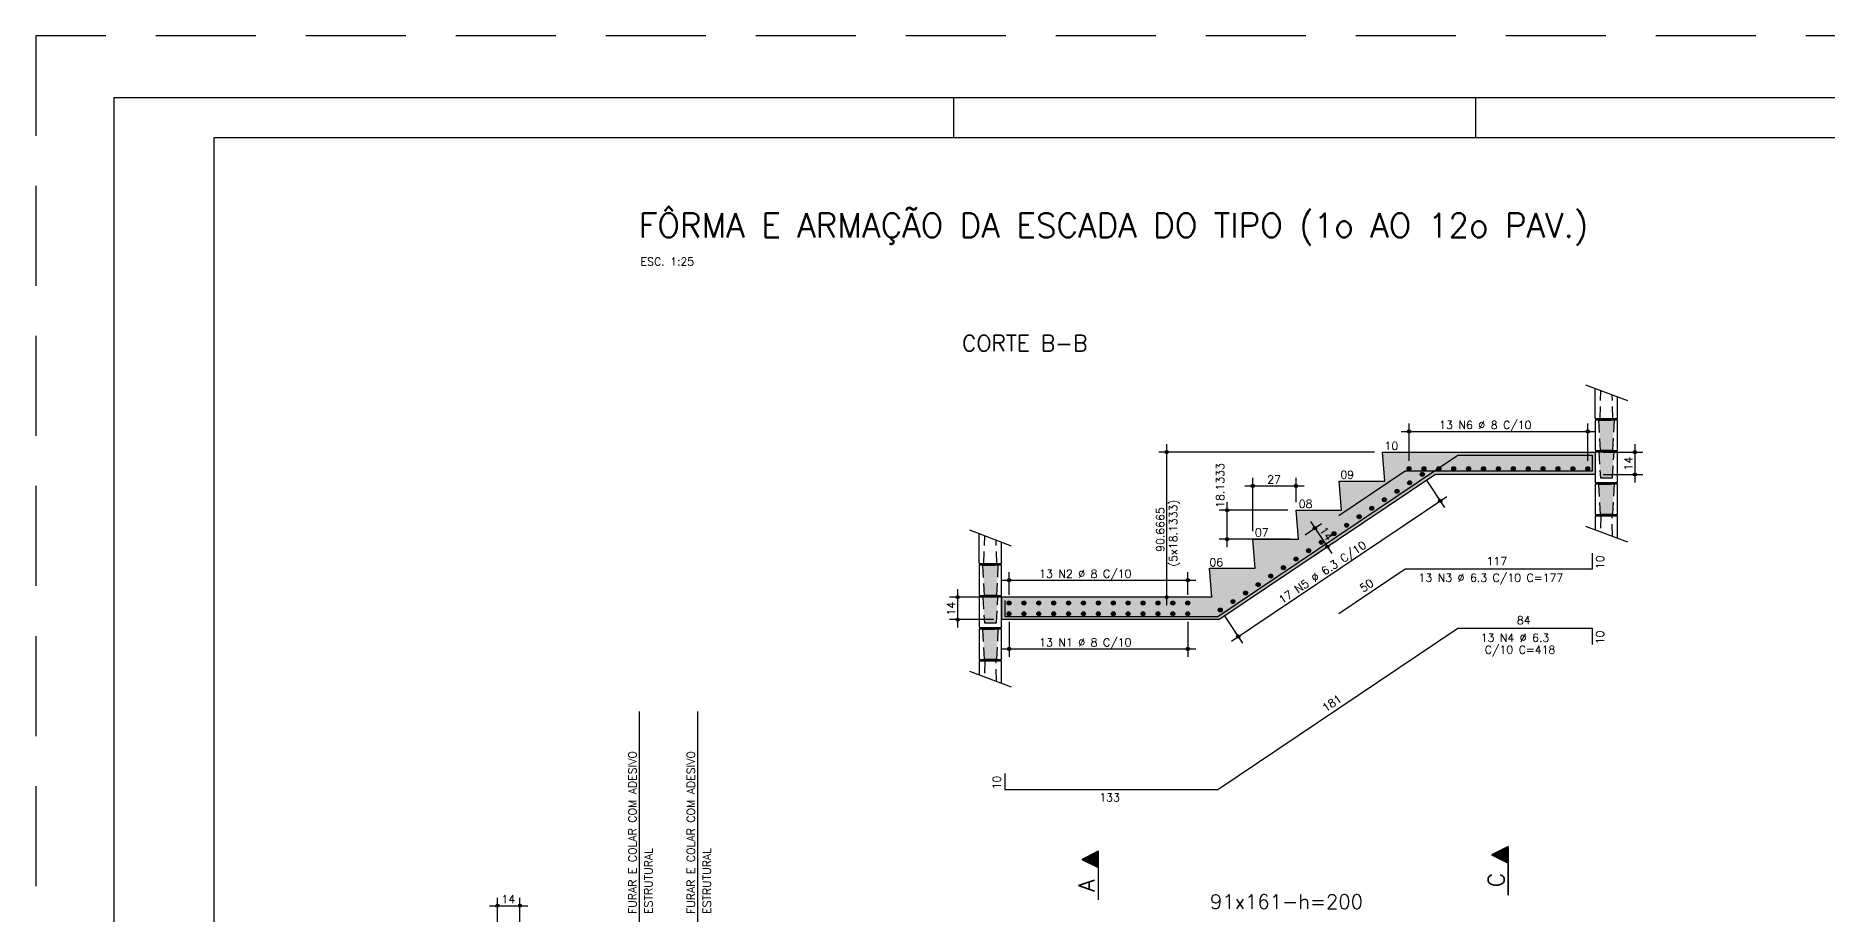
# Model space of a CAD drawing. Extents: x -3.5 to 84.5, y -1.5 to 60.9.
# Drawn here: x -3.55 to 41.23, y 39 to 60.95 of the extents above; entities that cross this region are included whole.
import ezdxf

# ---------------------------------------------------------------- set-up
doc = ezdxf.new("R2010")
doc.units = 0
doc.header["$MEASUREMENT"] = 0
doc.linetypes.add('ESTILO_TQS_0001', pattern=[0.45, 0.3, -0.15])
doc.linetypes.add('HIDDEN', pattern=[0.375, 0.25, -0.125])
doc.layers.get('0').update_dxf_attribs({"linetype": 'CONTINUOUS'})
doc.layers.get('Defpoints').update_dxf_attribs({"linetype": 'CONTINUOUS'})
for name, color, linetype in [('ARQ_FOLHA', 7, 'CONTINUOUS'), ('PENA_01', 1, 'CONTINUOUS'), ('PENA_02', 2, 'CONTINUOUS'), ('PENA_03', 3, 'CONTINUOUS'), ('PENA_04', 4, 'CONTINUOUS'), ('PENA_05', 5, 'CONTINUOUS'), ('PENA_06', 6, 'CONTINUOUS'), ('PENA_10', 253, 'CONTINUOUS'), ('PENA_11', 252, 'CONTINUOUS')]:
    doc.layers.add(name, color=color, linetype=linetype)
doc.styles.get("Standard").update_dxf_attribs({"font": 'ROMANS.SHX'})

# ---------------------------------------------------------------- blocks, each defined once
blk = doc.blocks.new('FOLHA A1 - 841 X 594')
at = {"layer": 'ARQ_FOLHA', "color": 1}
for p, q in [((-631, 584), (-631, 594)), ((-500.5, 584), (-500.5, 594))]:
    blk.add_line(p, q, dxfattribs=at)
for points in [[(-841, 0), (0, 0), (0, 594), (-841, 594)], [(-816, 10), (-10, 10), (-10, 584), (-816, 584)]]:
    blk.add_lwpolyline(points, close=True, dxfattribs=at)
at = {"layer": 'Defpoints', "color": 8, "linetype": 'HIDDEN', "ltscale": 100}
blk.add_lwpolyline([(-860.5, 609.5), (-860.5, -15.5), (19.5, -15.5), (19.5, 609.5)], close=True, dxfattribs=at)
blk = doc.blocks.new('*U24')
blk.add_blockref('FOLHA A1 - 841 X 594', (0, 0))

msp = doc.modelspace()

# ---------------------------------------------------------------- linework, layer by layer
at = {"layer": 'PENA_01', "linetype": 'Continuous'}
for p, q in [((30.582, 51.064), (35.45, 51.064)), ((30.782, 50.332), (30.782, 51.264)), ((35.25, 50.332), (35.25, 51.264)), ((24.723, 46.72), (24.723, 50.747)), ((36.427, 50.747), (36.427, 49.787)), ((29.916, 50.547), (24.523, 50.547)), ((35.636, 50.547), (36.627, 50.547)), ((26.876, 48.571), (26.876, 49.902)), ((27.956, 49.296), (27.956, 49.902)), ((31.224, 49.825), (31.671, 49.159)), ((35.636, 49.987), (36.627, 49.987)), ((26.233, 48.171), (26.233, 49.296)), ((26.345, 45.822), (31.726, 49.436)), ((26.676, 49.702), (28.156, 49.702)), ((27.756, 49.096), (26.033, 49.096)), ((28.316, 48.813), (28.851, 48.016)), ((27.816, 48.371), (26.033, 48.371)), ((28.182, 48.482), (28.593, 48.759)), ((28.417, 47.966), (28.905, 48.294)), ((20.782, 46.975), (20.782, 47.545)), ((25.25, 46.975), (25.25, 47.545)), ((19.498, 47.12), (19.498, 46.16)), ((20.582, 47.345), (25.45, 47.345)), ((20.396, 46.92), (19.298, 46.92)), ((25.656, 46.92), (24.523, 46.92)), ((20.396, 46.36), (19.298, 46.36)), ((20.782, 46.305), (20.782, 45.429)), ((25.25, 46.305), (25.25, 45.429)), ((26.175, 46.434), (26.622, 45.768)), ((20.582, 45.629), (25.45, 45.629)), ((7.996, 37.029), (7.996, 39.409)), ((8.556, 36.982), (8.556, 39.409)), ((7.796, 39.209), (8.756, 39.209))]:
    msp.add_line(p, q, dxfattribs=at)
for points in [[(35.436, 51.387), (35.436, 52.136)], [(35.436, 51.387), (35.996, 51.387), (35.996, 51.925)], [(35.996, 51.347), (35.436, 51.347), (35.436, 50.587), (35.996, 50.587), (35.996, 51.347)], [(35.996, 50.547), (35.436, 50.547), (35.436, 49.787), (35.996, 49.787), (35.996, 50.547)], [(35.996, 49.747), (35.436, 49.747), (35.436, 48.987), (35.996, 48.987), (35.996, 49.747)], [(35.996, 48.397), (35.996, 48.947), (35.436, 48.947), (35.436, 48.608)], [(20.036, 47.76), (20.036, 48.509)], [(20.036, 47.76), (20.596, 47.76), (20.596, 48.299)], [(20.596, 47.72), (20.036, 47.72), (20.036, 46.96), (20.596, 46.96), (20.596, 47.72)], [(20.596, 46.92), (20.036, 46.92), (20.036, 46.16), (20.596, 46.16), (20.596, 46.92)], [(20.596, 46.12), (20.036, 46.12), (20.036, 45.36), (20.596, 45.36), (20.596, 46.12)], [(20.596, 44.77), (20.596, 45.32), (20.036, 45.32), (20.036, 44.981)]]:
    msp.add_lwpolyline(points, dxfattribs=at)
at = {"layer": 'PENA_02', "linetype": 'Continuous'}
for p, q in [((35.193, 52.228), (36.239, 51.834)), ((19.793, 48.601), (20.839, 48.207)), ((35.193, 48.699), (36.239, 48.306)), ((19.793, 45.073), (20.839, 44.679))]:
    msp.add_line(p, q, dxfattribs=at)
at = {"layer": 'PENA_02', "linetype": 'ESTILO_TQS_0001'}
for points in [[(35.556, 51.387), (35.574, 52.084)], [(35.556, 51.387), (35.876, 51.387), (35.86, 51.976)], [(35.866, 50.587), (35.566, 50.587), (35.526, 51.347), (35.906, 51.347), (35.866, 50.587)], [(35.566, 49.907), (35.866, 49.907), (35.906, 50.547), (35.526, 50.547), (35.566, 49.907)], [(35.866, 48.987), (35.566, 48.987), (35.526, 49.747), (35.906, 49.747), (35.866, 48.987)], [(35.869, 48.445), (35.856, 48.947), (35.576, 48.947), (35.566, 48.559)], [(20.156, 47.76), (20.174, 48.457)], [(20.156, 47.76), (20.476, 47.76), (20.46, 48.35)], [(20.466, 46.96), (20.166, 46.96), (20.126, 47.72), (20.506, 47.72), (20.466, 46.96)], [(20.166, 46.28), (20.466, 46.28), (20.506, 46.92), (20.126, 46.92), (20.166, 46.28)], [(20.466, 45.36), (20.166, 45.36), (20.126, 46.12), (20.506, 46.12), (20.466, 45.36)], [(20.469, 44.818), (20.456, 45.32), (20.176, 45.32), (20.166, 44.932)]]:
    msp.add_lwpolyline(points, dxfattribs=at)
at = {"layer": 'PENA_02', "linetype": 'Continuous'}
for centre, radius in [((30.782, 51.064), 0.0416), ((30.782, 51.064), 0.0208), ((35.25, 51.064), 0.0416), ((35.25, 51.064), 0.0208), ((24.723, 50.547), 0.04), ((24.723, 50.547), 0.02), ((36.427, 50.547), 0.04), ((36.427, 50.547), 0.02), ((26.876, 49.702), 0.04), ((26.876, 49.702), 0.02), ((27.956, 49.702), 0.04), ((27.956, 49.702), 0.02), ((36.427, 49.987), 0.04), ((36.427, 49.987), 0.02), ((31.56, 49.325), 0.0416), ((31.56, 49.325), 0.0208), ((26.233, 49.096), 0.04), ((26.233, 49.096), 0.02), ((26.233, 48.371), 0.04), ((26.233, 48.371), 0.02), ((28.427, 48.647), 0.04), ((28.427, 48.647), 0.02), ((28.739, 48.182), 0.04), ((28.739, 48.182), 0.02), ((20.782, 47.345), 0.0416), ((20.782, 47.345), 0.0208), ((25.25, 47.345), 0.0416), ((25.25, 47.345), 0.0208), ((19.498, 46.92), 0.04), ((19.498, 46.92), 0.02), ((24.723, 46.92), 0.04), ((24.723, 46.92), 0.02), ((19.498, 46.36), 0.04), ((19.498, 46.36), 0.02), ((26.511, 45.934), 0.0416), ((26.511, 45.934), 0.0208), ((20.782, 45.629), 0.0416), ((20.782, 45.629), 0.0208), ((25.25, 45.629), 0.0416), ((25.25, 45.629), 0.0208), ((7.996, 39.209), 0.04), ((7.996, 39.209), 0.02), ((8.556, 39.209), 0.04), ((8.556, 39.209), 0.02)]:
    msp.add_circle(centre, radius, dxfattribs=at)
at = {"layer": 'PENA_03', "linetype": 'Continuous'}
for p, q in [((30.176, 49.821), (30.116, 50.547)), ((30.176, 49.821), (30.116, 50.547)), ((30.116, 50.547), (35.436, 50.547)), ((30.116, 50.547), (30.116, 50.547)), ((35.436, 50.547), (35.436, 49.987)), ((35.436, 50.547), (35.436, 50.547)), ((26.026, 46.36), (31.426, 49.987)), ((29.096, 49.096), (29.036, 49.821)), ((29.036, 49.821), (30.176, 49.821)), ((30.782, 50.132), (30.782, 50.132)), ((31.112, 49.991), (31.112, 49.991)), ((35.436, 49.987), (31.426, 49.987)), ((35.25, 50.132), (35.25, 50.132)), ((35.436, 49.987), (35.436, 49.987)), ((28.016, 48.371), (27.956, 49.096)), ((27.956, 49.096), (29.096, 49.096)), ((27.956, 49.096), (27.956, 49.096)), ((27.956, 49.096), (27.956, 49.096)), ((26.936, 47.645), (26.876, 48.371)), ((26.876, 48.371), (28.016, 48.371)), ((26.876, 48.371), (26.876, 48.371)), ((28.016, 48.371), (28.016, 48.371)), ((28.016, 48.371), (28.016, 48.371)), ((25.856, 46.92), (25.796, 47.645)), ((25.796, 47.645), (26.936, 47.645)), ((28.251, 47.854), (28.251, 47.854)), ((25.856, 46.92), (20.596, 46.92)), ((20.596, 46.432), (20.596, 46.92)), ((20.596, 46.92), (20.596, 46.36)), ((20.596, 46.92), (20.596, 46.92)), ((20.782, 46.775), (20.782, 46.775)), ((25.25, 46.775), (25.25, 46.775)), ((25.856, 46.92), (25.856, 46.92)), ((26.064, 46.6), (26.064, 46.6)), ((26.026, 46.36), (20.596, 46.36)), ((20.596, 46.36), (20.596, 46.36)), ((20.782, 46.505), (20.782, 46.505)), ((25.25, 46.505), (25.25, 46.505))]:
    msp.add_line(p, q, dxfattribs=at)
for points in [[(11.535, 44.061), (11.535, 38.735), (10.983, 38.154), (11.13, 38.357), (10.983, 38.154), (11.177, 38.312)], [(12.996, 44.061), (12.996, 38.735), (12.444, 38.154), (12.591, 38.357), (12.444, 38.154), (12.638, 38.312)], [(23.014, 40.572), (22.605, 40.367), (23.014, 40.163), (23.014, 40.572)], [(33.257, 40.685), (32.848, 40.48), (33.257, 40.276), (33.257, 40.685)]]:
    msp.add_lwpolyline(points, dxfattribs=at)
for centre in [(30.782, 50.132), (31.154, 50.132), (31.527, 50.132), (31.899, 50.132), (32.271, 50.132), (32.643, 50.132), (33.016, 50.132), (33.388, 50.132), (33.76, 50.132), (34.133, 50.132), (34.505, 50.132), (34.877, 50.132), (35.25, 50.132), (30.797, 49.779), (31.112, 49.991), (30.166, 49.355), (30.481, 49.567), (29.535, 48.931), (29.85, 49.143), (28.904, 48.507), (29.219, 48.719), (27.957, 47.872), (28.272, 48.083), (28.588, 48.295), (27.326, 47.448), (27.641, 47.66), (26.695, 47.024), (27.01, 47.236), (20.782, 46.775), (21.154, 46.775), (21.527, 46.775), (21.899, 46.775), (22.271, 46.775), (22.643, 46.775), (23.016, 46.775), (23.388, 46.775), (23.76, 46.775), (24.133, 46.775), (24.505, 46.775), (24.877, 46.775), (25.25, 46.775), (26.064, 46.6), (26.379, 46.812), (20.782, 46.505), (21.154, 46.505), (21.527, 46.505), (21.899, 46.505), (22.271, 46.505), (22.643, 46.505), (23.016, 46.505), (23.388, 46.505), (23.76, 46.505), (24.133, 46.505), (24.505, 46.505), (24.877, 46.505), (25.25, 46.505)]:
    msp.add_circle(centre, 0.05, dxfattribs=at)
for points in [[(30.832, 50.132), (30.757, 50.175), (30.735, 50.149)], [(30.832, 50.132), (30.791, 50.181), (30.757, 50.175)], [(30.832, 50.132), (30.82, 50.164), (30.791, 50.181)], [(31.204, 50.132), (31.129, 50.175), (31.107, 50.149)], [(31.204, 50.132), (31.163, 50.181), (31.129, 50.175)], [(31.204, 50.132), (31.193, 50.164), (31.163, 50.181)], [(31.577, 50.132), (31.502, 50.175), (31.48, 50.149)], [(31.577, 50.132), (31.535, 50.181), (31.502, 50.175)], [(31.577, 50.132), (31.565, 50.164), (31.535, 50.181)], [(31.949, 50.132), (31.874, 50.175), (31.852, 50.149)], [(31.949, 50.132), (31.908, 50.181), (31.874, 50.175)], [(31.949, 50.132), (31.937, 50.164), (31.908, 50.181)], [(32.321, 50.132), (32.246, 50.175), (32.224, 50.149)], [(32.321, 50.132), (32.28, 50.181), (32.246, 50.175)], [(32.321, 50.132), (32.309, 50.164), (32.28, 50.181)], [(32.693, 50.132), (32.618, 50.175), (32.596, 50.149)], [(32.693, 50.132), (32.652, 50.181), (32.618, 50.175)], [(32.693, 50.132), (32.682, 50.164), (32.652, 50.181)], [(33.066, 50.132), (32.991, 50.175), (32.969, 50.149)], [(33.066, 50.132), (33.024, 50.181), (32.991, 50.175)], [(33.066, 50.132), (33.054, 50.164), (33.024, 50.181)], [(33.438, 50.132), (33.363, 50.175), (33.341, 50.149)], [(33.438, 50.132), (33.397, 50.181), (33.363, 50.175)], [(33.438, 50.132), (33.426, 50.164), (33.397, 50.181)], [(33.81, 50.132), (33.735, 50.175), (33.713, 50.149)], [(33.81, 50.132), (33.769, 50.181), (33.735, 50.175)], [(33.81, 50.132), (33.799, 50.164), (33.769, 50.181)], [(34.183, 50.132), (34.108, 50.175), (34.086, 50.149)], [(34.183, 50.132), (34.141, 50.181), (34.108, 50.175)], [(34.183, 50.132), (34.171, 50.164), (34.141, 50.181)], [(34.555, 50.132), (34.48, 50.175), (34.458, 50.149)], [(34.555, 50.132), (34.514, 50.181), (34.48, 50.175)], [(34.555, 50.132), (34.543, 50.164), (34.514, 50.181)], [(34.927, 50.132), (34.852, 50.175), (34.83, 50.149)], [(34.927, 50.132), (34.886, 50.181), (34.852, 50.175)], [(34.927, 50.132), (34.916, 50.164), (34.886, 50.181)], [(35.3, 50.132), (35.225, 50.175), (35.203, 50.149)], [(35.3, 50.132), (35.258, 50.181), (35.225, 50.175)], [(35.3, 50.132), (35.288, 50.164), (35.258, 50.181)], [(30.832, 50.132), (30.735, 50.149), (30.735, 50.115)], [(30.832, 50.132), (30.735, 50.115), (30.757, 50.088)], [(30.847, 49.779), (30.772, 49.822), (30.75, 49.796)], [(30.847, 49.779), (30.75, 49.796), (30.75, 49.762)], [(30.847, 49.779), (30.75, 49.762), (30.772, 49.736)], [(30.832, 50.132), (30.757, 50.088), (30.791, 50.082)], [(30.847, 49.779), (30.806, 49.828), (30.772, 49.822)], [(30.847, 49.779), (30.772, 49.736), (30.806, 49.73)], [(30.832, 50.132), (30.791, 50.082), (30.82, 50.1)], [(30.847, 49.779), (30.835, 49.811), (30.806, 49.828)], [(30.847, 49.779), (30.806, 49.73), (30.835, 49.747)], [(30.832, 50.132), (30.82, 50.1), (30.832, 50.132)], [(30.847, 49.779), (30.835, 49.747), (30.847, 49.779)], [(31.162, 49.991), (31.087, 50.034), (31.065, 50.008)], [(31.162, 49.991), (31.065, 50.008), (31.065, 49.974)], [(31.162, 49.991), (31.065, 49.974), (31.087, 49.948)], [(31.162, 49.991), (31.121, 50.04), (31.087, 50.034)], [(31.162, 49.991), (31.087, 49.948), (31.121, 49.942)], [(31.204, 50.132), (31.107, 50.149), (31.107, 50.115)], [(31.204, 50.132), (31.107, 50.115), (31.129, 50.088)], [(31.162, 49.991), (31.151, 50.023), (31.121, 50.04)], [(31.162, 49.991), (31.121, 49.942), (31.151, 49.959)], [(31.204, 50.132), (31.129, 50.088), (31.163, 50.082)], [(31.162, 49.991), (31.151, 49.959), (31.162, 49.991)], [(31.204, 50.132), (31.163, 50.082), (31.193, 50.1)], [(31.204, 50.132), (31.193, 50.1), (31.204, 50.132)], [(31.577, 50.132), (31.48, 50.149), (31.48, 50.115)], [(31.577, 50.132), (31.48, 50.115), (31.502, 50.088)], [(31.577, 50.132), (31.502, 50.088), (31.535, 50.082)], [(31.577, 50.132), (31.535, 50.082), (31.565, 50.1)], [(31.577, 50.132), (31.565, 50.1), (31.577, 50.132)], [(31.949, 50.132), (31.852, 50.149), (31.852, 50.115)], [(31.949, 50.132), (31.852, 50.115), (31.874, 50.088)], [(31.949, 50.132), (31.874, 50.088), (31.908, 50.082)], [(31.949, 50.132), (31.908, 50.082), (31.937, 50.1)], [(31.949, 50.132), (31.937, 50.1), (31.949, 50.132)], [(32.321, 50.132), (32.224, 50.149), (32.224, 50.115)], [(32.321, 50.132), (32.224, 50.115), (32.246, 50.088)], [(32.321, 50.132), (32.246, 50.088), (32.28, 50.082)], [(32.321, 50.132), (32.28, 50.082), (32.309, 50.1)], [(32.321, 50.132), (32.309, 50.1), (32.321, 50.132)], [(32.693, 50.132), (32.596, 50.149), (32.596, 50.115)], [(32.693, 50.132), (32.596, 50.115), (32.618, 50.088)], [(32.693, 50.132), (32.618, 50.088), (32.652, 50.082)], [(32.693, 50.132), (32.652, 50.082), (32.682, 50.1)], [(32.693, 50.132), (32.682, 50.1), (32.693, 50.132)], [(33.066, 50.132), (32.969, 50.149), (32.969, 50.115)], [(33.066, 50.132), (32.969, 50.115), (32.991, 50.088)], [(33.066, 50.132), (32.991, 50.088), (33.024, 50.082)], [(33.066, 50.132), (33.024, 50.082), (33.054, 50.1)], [(33.066, 50.132), (33.054, 50.1), (33.066, 50.132)], [(33.438, 50.132), (33.341, 50.149), (33.341, 50.115)], [(33.438, 50.132), (33.341, 50.115), (33.363, 50.088)], [(33.438, 50.132), (33.363, 50.088), (33.397, 50.082)], [(33.438, 50.132), (33.397, 50.082), (33.426, 50.1)], [(33.438, 50.132), (33.426, 50.1), (33.438, 50.132)], [(33.81, 50.132), (33.713, 50.149), (33.713, 50.115)], [(33.81, 50.132), (33.713, 50.115), (33.735, 50.088)], [(33.81, 50.132), (33.735, 50.088), (33.769, 50.082)], [(33.81, 50.132), (33.769, 50.082), (33.799, 50.1)], [(33.81, 50.132), (33.799, 50.1), (33.81, 50.132)], [(34.183, 50.132), (34.086, 50.149), (34.086, 50.115)], [(34.183, 50.132), (34.086, 50.115), (34.108, 50.088)], [(34.183, 50.132), (34.108, 50.088), (34.141, 50.082)], [(34.183, 50.132), (34.141, 50.082), (34.171, 50.1)], [(34.183, 50.132), (34.171, 50.1), (34.183, 50.132)], [(34.555, 50.132), (34.458, 50.149), (34.458, 50.115)], [(34.555, 50.132), (34.458, 50.115), (34.48, 50.088)], [(34.555, 50.132), (34.48, 50.088), (34.514, 50.082)], [(34.555, 50.132), (34.514, 50.082), (34.543, 50.1)], [(34.555, 50.132), (34.543, 50.1), (34.555, 50.132)], [(34.927, 50.132), (34.83, 50.149), (34.83, 50.115)], [(34.927, 50.132), (34.83, 50.115), (34.852, 50.088)], [(34.927, 50.132), (34.852, 50.088), (34.886, 50.082)], [(34.927, 50.132), (34.886, 50.082), (34.916, 50.1)], [(34.927, 50.132), (34.916, 50.1), (34.927, 50.132)], [(35.3, 50.132), (35.203, 50.149), (35.203, 50.115)], [(35.3, 50.132), (35.203, 50.115), (35.225, 50.088)], [(35.3, 50.132), (35.225, 50.088), (35.258, 50.082)], [(35.3, 50.132), (35.258, 50.082), (35.288, 50.1)], [(35.3, 50.132), (35.288, 50.1), (35.3, 50.132)], [(30.216, 49.355), (30.141, 49.398), (30.119, 49.372)], [(30.216, 49.355), (30.119, 49.372), (30.119, 49.338)], [(30.216, 49.355), (30.119, 49.338), (30.141, 49.312)], [(30.216, 49.355), (30.174, 49.404), (30.141, 49.398)], [(30.216, 49.355), (30.141, 49.312), (30.174, 49.306)], [(30.216, 49.355), (30.204, 49.387), (30.174, 49.404)], [(30.216, 49.355), (30.174, 49.306), (30.204, 49.323)], [(30.216, 49.355), (30.204, 49.323), (30.216, 49.355)], [(30.531, 49.567), (30.456, 49.61), (30.434, 49.584)], [(30.531, 49.567), (30.434, 49.584), (30.434, 49.55)], [(30.531, 49.567), (30.434, 49.55), (30.456, 49.524)], [(30.531, 49.567), (30.49, 49.616), (30.456, 49.61)], [(30.531, 49.567), (30.456, 49.524), (30.49, 49.518)], [(30.531, 49.567), (30.52, 49.599), (30.49, 49.616)], [(30.531, 49.567), (30.49, 49.518), (30.52, 49.535)], [(30.531, 49.567), (30.52, 49.535), (30.531, 49.567)], [(29.585, 48.931), (29.51, 48.975), (29.488, 48.948)], [(29.585, 48.931), (29.488, 48.948), (29.488, 48.914)], [(29.585, 48.931), (29.488, 48.914), (29.51, 48.888)], [(29.585, 48.931), (29.543, 48.98), (29.51, 48.975)], [(29.585, 48.931), (29.51, 48.888), (29.543, 48.882)], [(29.585, 48.931), (29.573, 48.963), (29.543, 48.98)], [(29.585, 48.931), (29.543, 48.882), (29.573, 48.899)], [(29.585, 48.931), (29.573, 48.899), (29.585, 48.931)], [(29.9, 49.143), (29.825, 49.186), (29.803, 49.16)], [(29.9, 49.143), (29.803, 49.16), (29.803, 49.126)], [(29.9, 49.143), (29.803, 49.126), (29.825, 49.1)], [(29.9, 49.143), (29.859, 49.192), (29.825, 49.186)], [(29.9, 49.143), (29.825, 49.1), (29.859, 49.094)], [(29.9, 49.143), (29.888, 49.175), (29.859, 49.192)], [(29.9, 49.143), (29.859, 49.094), (29.888, 49.111)], [(29.9, 49.143), (29.888, 49.111), (29.9, 49.143)], [(28.954, 48.507), (28.879, 48.551), (28.857, 48.524)], [(28.954, 48.507), (28.857, 48.524), (28.857, 48.49)], [(28.954, 48.507), (28.857, 48.49), (28.879, 48.464)], [(28.954, 48.507), (28.912, 48.557), (28.879, 48.551)], [(28.954, 48.507), (28.879, 48.464), (28.912, 48.458)], [(28.954, 48.507), (28.942, 48.539), (28.912, 48.557)], [(28.954, 48.507), (28.912, 48.458), (28.942, 48.475)], [(28.954, 48.507), (28.942, 48.475), (28.954, 48.507)], [(29.269, 48.719), (29.194, 48.763), (29.172, 48.736)], [(29.269, 48.719), (29.172, 48.736), (29.172, 48.702)], [(29.269, 48.719), (29.172, 48.702), (29.194, 48.676)], [(29.269, 48.719), (29.228, 48.769), (29.194, 48.763)], [(29.269, 48.719), (29.194, 48.676), (29.228, 48.67)], [(29.269, 48.719), (29.257, 48.751), (29.228, 48.769)], [(29.269, 48.719), (29.228, 48.67), (29.257, 48.687)], [(29.269, 48.719), (29.257, 48.687), (29.269, 48.719)], [(28.007, 47.872), (27.932, 47.915), (27.91, 47.889)], [(28.007, 47.872), (27.966, 47.921), (27.932, 47.915)], [(28.007, 47.872), (27.995, 47.904), (27.966, 47.921)], [(28.322, 48.083), (28.247, 48.127), (28.225, 48.101)], [(28.322, 48.083), (28.225, 48.101), (28.225, 48.066)], [(28.322, 48.083), (28.225, 48.066), (28.247, 48.04)], [(28.322, 48.083), (28.281, 48.133), (28.247, 48.127)], [(28.322, 48.083), (28.247, 48.04), (28.281, 48.034)], [(28.322, 48.083), (28.311, 48.116), (28.281, 48.133)], [(28.322, 48.083), (28.281, 48.034), (28.311, 48.051)], [(28.322, 48.083), (28.311, 48.051), (28.322, 48.083)], [(28.638, 48.295), (28.563, 48.339), (28.541, 48.313)], [(28.638, 48.295), (28.541, 48.313), (28.541, 48.278)], [(28.638, 48.295), (28.541, 48.278), (28.563, 48.252)], [(28.638, 48.295), (28.597, 48.345), (28.563, 48.339)], [(28.638, 48.295), (28.563, 48.252), (28.597, 48.246)], [(28.638, 48.295), (28.626, 48.328), (28.597, 48.345)], [(28.638, 48.295), (28.597, 48.246), (28.626, 48.263)], [(28.638, 48.295), (28.626, 48.263), (28.638, 48.295)], [(27.376, 47.448), (27.301, 47.491), (27.279, 47.465)], [(27.376, 47.448), (27.334, 47.497), (27.301, 47.491)], [(27.376, 47.448), (27.364, 47.48), (27.334, 47.497)], [(27.691, 47.66), (27.616, 47.703), (27.594, 47.677)], [(27.691, 47.66), (27.594, 47.677), (27.594, 47.643)], [(27.691, 47.66), (27.594, 47.643), (27.616, 47.616)], [(27.691, 47.66), (27.65, 47.709), (27.616, 47.703)], [(27.691, 47.66), (27.616, 47.616), (27.65, 47.61)], [(27.691, 47.66), (27.68, 47.692), (27.65, 47.709)], [(27.691, 47.66), (27.65, 47.61), (27.68, 47.627)], [(27.691, 47.66), (27.68, 47.627), (27.691, 47.66)], [(28.007, 47.872), (27.91, 47.889), (27.91, 47.854)], [(28.007, 47.872), (27.91, 47.854), (27.932, 47.828)], [(28.007, 47.872), (27.932, 47.828), (27.966, 47.822)], [(28.007, 47.872), (27.966, 47.822), (27.995, 47.839)], [(28.007, 47.872), (27.995, 47.839), (28.007, 47.872)], [(26.745, 47.024), (26.67, 47.067), (26.648, 47.041)], [(26.745, 47.024), (26.648, 47.041), (26.648, 47.007)], [(26.745, 47.024), (26.648, 47.007), (26.67, 46.981)], [(26.745, 47.024), (26.703, 47.073), (26.67, 47.067)], [(26.745, 47.024), (26.67, 46.981), (26.703, 46.975)], [(26.745, 47.024), (26.733, 47.056), (26.703, 47.073)], [(26.745, 47.024), (26.703, 46.975), (26.733, 46.992)], [(26.745, 47.024), (26.733, 46.992), (26.745, 47.024)], [(27.06, 47.236), (26.985, 47.279), (26.963, 47.253)], [(27.06, 47.236), (26.963, 47.253), (26.963, 47.219)], [(27.06, 47.236), (26.963, 47.219), (26.985, 47.192)], [(27.06, 47.236), (27.019, 47.285), (26.985, 47.279)], [(27.06, 47.236), (26.985, 47.192), (27.019, 47.187)], [(27.06, 47.236), (27.048, 47.268), (27.019, 47.285)], [(27.06, 47.236), (27.019, 47.187), (27.048, 47.204)], [(27.06, 47.236), (27.048, 47.204), (27.06, 47.236)], [(27.376, 47.448), (27.279, 47.465), (27.279, 47.431)], [(27.376, 47.448), (27.279, 47.431), (27.301, 47.404)], [(27.376, 47.448), (27.301, 47.404), (27.334, 47.398)], [(27.376, 47.448), (27.334, 47.398), (27.364, 47.416)], [(27.376, 47.448), (27.364, 47.416), (27.376, 47.448)], [(20.832, 46.775), (20.757, 46.818), (20.735, 46.792)], [(20.832, 46.775), (20.735, 46.792), (20.735, 46.758)], [(20.832, 46.775), (20.735, 46.758), (20.757, 46.732)], [(20.832, 46.775), (20.791, 46.824), (20.757, 46.818)], [(20.832, 46.775), (20.757, 46.732), (20.791, 46.726)], [(20.832, 46.775), (20.82, 46.807), (20.791, 46.824)], [(20.832, 46.775), (20.791, 46.726), (20.82, 46.743)], [(20.832, 46.775), (20.82, 46.743), (20.832, 46.775)], [(21.204, 46.775), (21.129, 46.818), (21.107, 46.792)], [(21.204, 46.775), (21.107, 46.792), (21.107, 46.758)], [(21.204, 46.775), (21.107, 46.758), (21.129, 46.732)], [(21.204, 46.775), (21.163, 46.824), (21.129, 46.818)], [(21.204, 46.775), (21.129, 46.732), (21.163, 46.726)], [(21.204, 46.775), (21.193, 46.807), (21.163, 46.824)], [(21.204, 46.775), (21.163, 46.726), (21.193, 46.743)], [(21.204, 46.775), (21.193, 46.743), (21.204, 46.775)], [(21.577, 46.775), (21.502, 46.818), (21.48, 46.792)], [(21.577, 46.775), (21.48, 46.792), (21.48, 46.758)], [(21.577, 46.775), (21.48, 46.758), (21.502, 46.732)], [(21.577, 46.775), (21.535, 46.824), (21.502, 46.818)], [(21.577, 46.775), (21.502, 46.732), (21.535, 46.726)], [(21.577, 46.775), (21.565, 46.807), (21.535, 46.824)], [(21.577, 46.775), (21.535, 46.726), (21.565, 46.743)], [(21.577, 46.775), (21.565, 46.743), (21.577, 46.775)], [(21.949, 46.775), (21.874, 46.818), (21.852, 46.792)], [(21.949, 46.775), (21.852, 46.792), (21.852, 46.758)], [(21.949, 46.775), (21.852, 46.758), (21.874, 46.732)], [(21.949, 46.775), (21.908, 46.824), (21.874, 46.818)], [(21.949, 46.775), (21.874, 46.732), (21.908, 46.726)], [(21.949, 46.775), (21.937, 46.807), (21.908, 46.824)], [(21.949, 46.775), (21.908, 46.726), (21.937, 46.743)], [(21.949, 46.775), (21.937, 46.743), (21.949, 46.775)], [(22.321, 46.775), (22.246, 46.818), (22.224, 46.792)], [(22.321, 46.775), (22.224, 46.792), (22.224, 46.758)], [(22.321, 46.775), (22.224, 46.758), (22.246, 46.732)], [(22.321, 46.775), (22.28, 46.824), (22.246, 46.818)], [(22.321, 46.775), (22.246, 46.732), (22.28, 46.726)], [(22.321, 46.775), (22.309, 46.807), (22.28, 46.824)], [(22.321, 46.775), (22.28, 46.726), (22.309, 46.743)], [(22.321, 46.775), (22.309, 46.743), (22.321, 46.775)], [(22.693, 46.775), (22.618, 46.818), (22.596, 46.792)], [(22.693, 46.775), (22.596, 46.792), (22.596, 46.758)], [(22.693, 46.775), (22.596, 46.758), (22.618, 46.732)], [(22.693, 46.775), (22.652, 46.824), (22.618, 46.818)], [(22.693, 46.775), (22.618, 46.732), (22.652, 46.726)], [(22.693, 46.775), (22.682, 46.807), (22.652, 46.824)], [(22.693, 46.775), (22.652, 46.726), (22.682, 46.743)], [(22.693, 46.775), (22.682, 46.743), (22.693, 46.775)], [(23.066, 46.775), (22.991, 46.818), (22.969, 46.792)], [(23.066, 46.775), (22.969, 46.792), (22.969, 46.758)], [(23.066, 46.775), (22.969, 46.758), (22.991, 46.732)], [(23.066, 46.775), (23.024, 46.824), (22.991, 46.818)], [(23.066, 46.775), (22.991, 46.732), (23.024, 46.726)], [(23.066, 46.775), (23.054, 46.807), (23.024, 46.824)], [(23.066, 46.775), (23.024, 46.726), (23.054, 46.743)], [(23.066, 46.775), (23.054, 46.743), (23.066, 46.775)], [(23.438, 46.775), (23.363, 46.818), (23.341, 46.792)], [(23.438, 46.775), (23.341, 46.792), (23.341, 46.758)], [(23.438, 46.775), (23.341, 46.758), (23.363, 46.732)], [(23.438, 46.775), (23.397, 46.824), (23.363, 46.818)], [(23.438, 46.775), (23.363, 46.732), (23.397, 46.726)], [(23.438, 46.775), (23.426, 46.807), (23.397, 46.824)], [(23.438, 46.775), (23.397, 46.726), (23.426, 46.743)], [(23.438, 46.775), (23.426, 46.743), (23.438, 46.775)], [(23.81, 46.775), (23.735, 46.818), (23.713, 46.792)], [(23.81, 46.775), (23.713, 46.792), (23.713, 46.758)], [(23.81, 46.775), (23.713, 46.758), (23.735, 46.732)], [(23.81, 46.775), (23.769, 46.824), (23.735, 46.818)], [(23.81, 46.775), (23.735, 46.732), (23.769, 46.726)], [(23.81, 46.775), (23.799, 46.807), (23.769, 46.824)], [(23.81, 46.775), (23.769, 46.726), (23.799, 46.743)], [(23.81, 46.775), (23.799, 46.743), (23.81, 46.775)], [(24.183, 46.775), (24.108, 46.818), (24.086, 46.792)], [(24.183, 46.775), (24.086, 46.792), (24.086, 46.758)], [(24.183, 46.775), (24.086, 46.758), (24.108, 46.732)], [(24.183, 46.775), (24.141, 46.824), (24.108, 46.818)], [(24.183, 46.775), (24.108, 46.732), (24.141, 46.726)], [(24.183, 46.775), (24.171, 46.807), (24.141, 46.824)], [(24.183, 46.775), (24.141, 46.726), (24.171, 46.743)], [(24.183, 46.775), (24.171, 46.743), (24.183, 46.775)], [(24.555, 46.775), (24.48, 46.818), (24.458, 46.792)], [(24.555, 46.775), (24.458, 46.792), (24.458, 46.758)], [(24.555, 46.775), (24.458, 46.758), (24.48, 46.732)], [(24.555, 46.775), (24.514, 46.824), (24.48, 46.818)], [(24.555, 46.775), (24.48, 46.732), (24.514, 46.726)], [(24.555, 46.775), (24.543, 46.807), (24.514, 46.824)], [(24.555, 46.775), (24.514, 46.726), (24.543, 46.743)], [(24.555, 46.775), (24.543, 46.743), (24.555, 46.775)], [(24.927, 46.775), (24.852, 46.818), (24.83, 46.792)], [(24.927, 46.775), (24.83, 46.792), (24.83, 46.758)], [(24.927, 46.775), (24.83, 46.758), (24.852, 46.732)], [(24.927, 46.775), (24.886, 46.824), (24.852, 46.818)], [(24.927, 46.775), (24.852, 46.732), (24.886, 46.726)], [(24.927, 46.775), (24.916, 46.807), (24.886, 46.824)], [(24.927, 46.775), (24.886, 46.726), (24.916, 46.743)], [(24.927, 46.775), (24.916, 46.743), (24.927, 46.775)], [(25.3, 46.775), (25.225, 46.818), (25.203, 46.792)], [(25.3, 46.775), (25.203, 46.792), (25.203, 46.758)], [(25.3, 46.775), (25.203, 46.758), (25.225, 46.732)], [(25.3, 46.775), (25.258, 46.824), (25.225, 46.818)], [(25.3, 46.775), (25.225, 46.732), (25.258, 46.726)], [(25.3, 46.775), (25.288, 46.807), (25.258, 46.824)], [(25.3, 46.775), (25.258, 46.726), (25.288, 46.743)], [(25.3, 46.775), (25.288, 46.743), (25.3, 46.775)], [(26.114, 46.6), (26.039, 46.643), (26.017, 46.617)], [(26.114, 46.6), (26.017, 46.617), (26.017, 46.583)], [(26.114, 46.6), (26.017, 46.583), (26.039, 46.557)], [(26.114, 46.6), (26.072, 46.649), (26.039, 46.643)], [(26.114, 46.6), (26.039, 46.557), (26.072, 46.551)], [(26.114, 46.6), (26.102, 46.632), (26.072, 46.649)], [(26.114, 46.6), (26.072, 46.551), (26.102, 46.568)], [(26.114, 46.6), (26.102, 46.568), (26.114, 46.6)], [(26.429, 46.812), (26.354, 46.855), (26.332, 46.829)], [(26.429, 46.812), (26.332, 46.829), (26.332, 46.795)], [(26.429, 46.812), (26.332, 46.795), (26.354, 46.769)], [(26.429, 46.812), (26.388, 46.861), (26.354, 46.855)], [(26.429, 46.812), (26.354, 46.769), (26.388, 46.763)], [(26.429, 46.812), (26.417, 46.844), (26.388, 46.861)], [(26.429, 46.812), (26.388, 46.763), (26.417, 46.78)], [(26.429, 46.812), (26.417, 46.78), (26.429, 46.812)], [(20.832, 46.505), (20.757, 46.548), (20.735, 46.522)], [(20.832, 46.505), (20.735, 46.522), (20.735, 46.488)], [(20.832, 46.505), (20.735, 46.488), (20.757, 46.462)], [(20.832, 46.505), (20.791, 46.554), (20.757, 46.548)], [(20.832, 46.505), (20.757, 46.462), (20.791, 46.456)], [(20.832, 46.505), (20.82, 46.537), (20.791, 46.554)], [(20.832, 46.505), (20.791, 46.456), (20.82, 46.473)], [(20.832, 46.505), (20.82, 46.473), (20.832, 46.505)], [(21.204, 46.505), (21.129, 46.548), (21.107, 46.522)], [(21.204, 46.505), (21.107, 46.522), (21.107, 46.488)], [(21.204, 46.505), (21.107, 46.488), (21.129, 46.462)], [(21.204, 46.505), (21.163, 46.554), (21.129, 46.548)], [(21.204, 46.505), (21.129, 46.462), (21.163, 46.456)], [(21.204, 46.505), (21.193, 46.537), (21.163, 46.554)], [(21.204, 46.505), (21.163, 46.456), (21.193, 46.473)], [(21.204, 46.505), (21.193, 46.473), (21.204, 46.505)], [(21.577, 46.505), (21.502, 46.548), (21.48, 46.522)], [(21.577, 46.505), (21.48, 46.522), (21.48, 46.488)], [(21.577, 46.505), (21.48, 46.488), (21.502, 46.462)], [(21.577, 46.505), (21.535, 46.554), (21.502, 46.548)], [(21.577, 46.505), (21.502, 46.462), (21.535, 46.456)], [(21.577, 46.505), (21.565, 46.537), (21.535, 46.554)], [(21.577, 46.505), (21.535, 46.456), (21.565, 46.473)], [(21.577, 46.505), (21.565, 46.473), (21.577, 46.505)], [(21.949, 46.505), (21.874, 46.548), (21.852, 46.522)], [(21.949, 46.505), (21.852, 46.522), (21.852, 46.488)], [(21.949, 46.505), (21.852, 46.488), (21.874, 46.462)], [(21.949, 46.505), (21.908, 46.554), (21.874, 46.548)], [(21.949, 46.505), (21.874, 46.462), (21.908, 46.456)], [(21.949, 46.505), (21.937, 46.537), (21.908, 46.554)], [(21.949, 46.505), (21.908, 46.456), (21.937, 46.473)], [(21.949, 46.505), (21.937, 46.473), (21.949, 46.505)], [(22.321, 46.505), (22.246, 46.548), (22.224, 46.522)], [(22.321, 46.505), (22.224, 46.522), (22.224, 46.488)], [(22.321, 46.505), (22.224, 46.488), (22.246, 46.462)], [(22.321, 46.505), (22.28, 46.554), (22.246, 46.548)], [(22.321, 46.505), (22.246, 46.462), (22.28, 46.456)], [(22.321, 46.505), (22.309, 46.537), (22.28, 46.554)], [(22.321, 46.505), (22.28, 46.456), (22.309, 46.473)], [(22.321, 46.505), (22.309, 46.473), (22.321, 46.505)], [(22.693, 46.505), (22.618, 46.548), (22.596, 46.522)], [(22.693, 46.505), (22.596, 46.522), (22.596, 46.488)], [(22.693, 46.505), (22.596, 46.488), (22.618, 46.462)], [(22.693, 46.505), (22.652, 46.554), (22.618, 46.548)], [(22.693, 46.505), (22.618, 46.462), (22.652, 46.456)], [(22.693, 46.505), (22.682, 46.537), (22.652, 46.554)], [(22.693, 46.505), (22.652, 46.456), (22.682, 46.473)], [(22.693, 46.505), (22.682, 46.473), (22.693, 46.505)], [(23.066, 46.505), (22.991, 46.548), (22.969, 46.522)], [(23.066, 46.505), (22.969, 46.522), (22.969, 46.488)], [(23.066, 46.505), (22.969, 46.488), (22.991, 46.462)], [(23.066, 46.505), (23.024, 46.554), (22.991, 46.548)], [(23.066, 46.505), (22.991, 46.462), (23.024, 46.456)], [(23.066, 46.505), (23.054, 46.537), (23.024, 46.554)], [(23.066, 46.505), (23.024, 46.456), (23.054, 46.473)], [(23.066, 46.505), (23.054, 46.473), (23.066, 46.505)], [(23.438, 46.505), (23.363, 46.548), (23.341, 46.522)], [(23.438, 46.505), (23.341, 46.522), (23.341, 46.488)], [(23.438, 46.505), (23.341, 46.488), (23.363, 46.462)], [(23.438, 46.505), (23.397, 46.554), (23.363, 46.548)], [(23.438, 46.505), (23.363, 46.462), (23.397, 46.456)], [(23.438, 46.505), (23.426, 46.537), (23.397, 46.554)], [(23.438, 46.505), (23.397, 46.456), (23.426, 46.473)], [(23.438, 46.505), (23.426, 46.473), (23.438, 46.505)], [(23.81, 46.505), (23.735, 46.548), (23.713, 46.522)], [(23.81, 46.505), (23.713, 46.522), (23.713, 46.488)], [(23.81, 46.505), (23.713, 46.488), (23.735, 46.462)], [(23.81, 46.505), (23.769, 46.554), (23.735, 46.548)], [(23.81, 46.505), (23.735, 46.462), (23.769, 46.456)], [(23.81, 46.505), (23.799, 46.537), (23.769, 46.554)], [(23.81, 46.505), (23.769, 46.456), (23.799, 46.473)], [(23.81, 46.505), (23.799, 46.473), (23.81, 46.505)], [(24.183, 46.505), (24.108, 46.548), (24.086, 46.522)], [(24.183, 46.505), (24.086, 46.522), (24.086, 46.488)], [(24.183, 46.505), (24.086, 46.488), (24.108, 46.462)], [(24.183, 46.505), (24.141, 46.554), (24.108, 46.548)], [(24.183, 46.505), (24.108, 46.462), (24.141, 46.456)], [(24.183, 46.505), (24.171, 46.537), (24.141, 46.554)], [(24.183, 46.505), (24.141, 46.456), (24.171, 46.473)], [(24.183, 46.505), (24.171, 46.473), (24.183, 46.505)], [(24.555, 46.505), (24.48, 46.548), (24.458, 46.522)], [(24.555, 46.505), (24.458, 46.522), (24.458, 46.488)], [(24.555, 46.505), (24.458, 46.488), (24.48, 46.462)], [(24.555, 46.505), (24.514, 46.554), (24.48, 46.548)], [(24.555, 46.505), (24.48, 46.462), (24.514, 46.456)], [(24.555, 46.505), (24.543, 46.537), (24.514, 46.554)], [(24.555, 46.505), (24.514, 46.456), (24.543, 46.473)], [(24.555, 46.505), (24.543, 46.473), (24.555, 46.505)], [(24.927, 46.505), (24.852, 46.548), (24.83, 46.522)], [(24.927, 46.505), (24.83, 46.522), (24.83, 46.488)], [(24.927, 46.505), (24.83, 46.488), (24.852, 46.462)], [(24.927, 46.505), (24.886, 46.554), (24.852, 46.548)], [(24.927, 46.505), (24.852, 46.462), (24.886, 46.456)], [(24.927, 46.505), (24.916, 46.537), (24.886, 46.554)], [(24.927, 46.505), (24.886, 46.456), (24.916, 46.473)], [(24.927, 46.505), (24.916, 46.473), (24.927, 46.505)], [(25.3, 46.505), (25.225, 46.548), (25.203, 46.522)], [(25.3, 46.505), (25.203, 46.522), (25.203, 46.488)], [(25.3, 46.505), (25.203, 46.488), (25.225, 46.462)], [(25.3, 46.505), (25.258, 46.554), (25.225, 46.548)], [(25.3, 46.505), (25.225, 46.462), (25.258, 46.456)], [(25.3, 46.505), (25.288, 46.537), (25.258, 46.554)], [(25.3, 46.505), (25.258, 46.456), (25.288, 46.473)], [(25.3, 46.505), (25.288, 46.473), (25.3, 46.505)]]:
    msp.add_solid(points, dxfattribs=at)
at = {"layer": 'PENA_04', "linetype": 'Continuous'}
for p, q in [((26.002, 46.44), (31.998, 50.467)), ((31.998, 50.467), (35.356, 50.467)), ((35.356, 50.467), (35.356, 50.067)), ((35.356, 50.467), (35.356, 50.067)), ((30.685, 50.067), (29.024, 48.952)), ((35.356, 50.067), (30.685, 50.067)), ((20.676, 46.84), (20.676, 46.44)), ((20.676, 46.44), (26.002, 46.44)), ((23.016, 40.575), (22.601, 40.367)), ((22.601, 40.367), (23.014, 40.161)), ((23.014, 40.572), (22.605, 40.367)), ((22.605, 40.367), (23.014, 40.163)), ((22.633, 40.381), (22.633, 40.353)), ((22.665, 40.397), (22.665, 40.337)), ((22.697, 40.413), (22.697, 40.321)), ((22.729, 40.429), (22.729, 40.305)), ((22.76, 40.445), (22.76, 40.289)), ((22.793, 40.461), (22.792, 40.274)), ((22.824, 40.477), (22.824, 40.258)), ((22.856, 40.493), (22.856, 40.242)), ((22.888, 40.509), (22.888, 40.226)), ((22.92, 40.525), (22.92, 40.21)), ((22.952, 40.541), (22.952, 40.194)), ((22.984, 40.557), (22.984, 40.178)), ((23.014, 40.572), (23.014, 39.359)), ((23.016, 39.359), (23.016, 40.575)), ((33.259, 40.688), (32.844, 40.48)), ((32.844, 40.48), (33.257, 40.274)), ((33.257, 40.685), (32.848, 40.48)), ((32.848, 40.48), (33.257, 40.276)), ((32.876, 40.494), (32.876, 40.466)), ((32.908, 40.51), (32.908, 40.45)), ((32.939, 40.526), (32.939, 40.434)), ((32.971, 40.542), (32.971, 40.418)), ((33.003, 40.558), (33.003, 40.402)), ((33.035, 40.574), (33.035, 40.386)), ((33.067, 40.59), (33.067, 40.37)), ((33.099, 40.606), (33.099, 40.355)), ((33.131, 40.622), (33.131, 40.339)), ((33.163, 40.638), (33.163, 40.323)), ((33.195, 40.654), (33.195, 40.307)), ((33.227, 40.67), (33.227, 40.291)), ((33.257, 40.685), (33.257, 39.472)), ((33.259, 39.472), (33.259, 40.688))]:
    msp.add_line(p, q, dxfattribs=at)
at = {"layer": 'PENA_05', "linetype": 'Continuous'}
for p, q in [((35.356, 48.02), (35.356, 47.62)), ((30.685, 47.62), (29.024, 46.504)), ((35.356, 47.62), (30.685, 47.62)), ((26.002, 42.116), (31.998, 46.142)), ((31.998, 46.142), (35.356, 46.142)), ((35.356, 46.142), (35.356, 45.742)), ((20.676, 42.516), (20.676, 42.116)), ((20.676, 42.116), (26.002, 42.116))]:
    msp.add_line(p, q, dxfattribs=at)
at = {"layer": 'PENA_10', "linetype": 'Continuous'}
for points in [[(30.116, 50.547), (35.436, 50.547), (30.176, 49.821)], [(35.436, 50.547), (31.426, 49.987), (30.176, 49.821)], [(35.436, 50.547), (35.436, 49.987), (31.426, 49.987)], [(35.526, 50.547), (35.566, 49.907), (35.866, 49.907)], [(35.526, 50.547), (35.866, 49.907), (35.906, 50.547)], [(35.526, 50.547), (35.906, 50.547), (35.526, 50.547)], [(31.426, 49.987), (26.026, 46.36), (26.936, 47.645)], [(28.016, 48.371), (31.426, 49.987), (26.936, 47.645)], [(29.096, 49.096), (31.426, 49.987), (28.016, 48.371)], [(29.096, 49.096), (29.036, 49.821), (30.176, 49.821)], [(31.426, 49.987), (29.096, 49.096), (30.176, 49.821)], [(27.956, 49.096), (29.096, 49.096), (28.016, 48.371)], [(26.936, 47.645), (26.876, 48.371), (28.016, 48.371)], [(25.856, 46.92), (25.796, 47.645), (26.936, 47.645)], [(26.936, 47.645), (26.026, 46.36), (25.856, 46.92)], [(20.126, 46.92), (20.166, 46.28), (20.466, 46.28)], [(20.126, 46.92), (20.466, 46.28), (20.506, 46.92)], [(20.126, 46.92), (20.506, 46.92), (20.126, 46.92)], [(26.026, 46.36), (20.596, 46.36), (25.856, 46.92)], [(25.856, 46.92), (20.596, 46.36), (20.596, 46.92)]]:
    msp.add_solid(points, dxfattribs=at)
at = {"layer": 'PENA_11', "linetype": 'Continuous'}
for points in [[(35.866, 50.587), (35.566, 50.587), (35.526, 51.347)], [(35.866, 50.587), (35.526, 51.347), (35.906, 51.347)], [(35.866, 50.587), (35.906, 51.347), (35.866, 50.587)], [(35.566, 49.907), (35.906, 50.547), (35.526, 50.547)], [(35.566, 49.907), (35.526, 50.547), (35.566, 49.907)], [(35.566, 49.907), (35.866, 49.907), (35.906, 50.547)], [(35.866, 48.987), (35.566, 48.987), (35.526, 49.747)], [(35.866, 48.987), (35.526, 49.747), (35.906, 49.747)], [(35.866, 48.987), (35.906, 49.747), (35.866, 48.987)], [(20.466, 46.96), (20.166, 46.96), (20.126, 47.72)], [(20.466, 46.96), (20.126, 47.72), (20.506, 47.72)], [(20.466, 46.96), (20.506, 47.72), (20.466, 46.96)], [(20.166, 46.28), (20.506, 46.92), (20.126, 46.92)], [(20.166, 46.28), (20.126, 46.92), (20.166, 46.28)], [(20.166, 46.28), (20.466, 46.28), (20.506, 46.92)], [(20.466, 45.36), (20.166, 45.36), (20.126, 46.12)], [(20.466, 45.36), (20.126, 46.12), (20.506, 46.12)], [(20.466, 45.36), (20.506, 46.12), (20.466, 45.36)]]:
    msp.add_solid(points, dxfattribs=at)

# ---------------------------------------------------------------- block references
at = {"xscale": 0.09999999999999938, "yscale": 0.09999999999999938, "zscale": 0.09999999999999938}
msp.add_blockref('*U24', (82.504, 0), dxfattribs=at)

# ---------------------------------------------------------------- texts
at = {"layer": 'PENA_03', "linetype": 'Continuous'}
for s, height, p in [('ESC. 1:25', 0.2, (11.573, 55.208)), ('13 N6 %%c 8 C/10', 0.2, (31.536, 51.124)), ('10', 0.2, (30.169, 50.602)), ('27', 0.2, (27.236, 49.762)), ('09', 0.2, (29.064, 49.88)), ('08', 0.2, (28.024, 49.152)), ('07', 0.2, (26.928, 48.438)), ('117', 0.2, (32.72, 47.72)), ('13 N2 %%c 8 C/10', 0.2, (21.536, 47.405)), ('06', 0.2, (25.791, 47.691)), ('13 N3 %%c 6.3 C/10 C=177', 0.2, (31.019, 47.307)), ('84', 0.2, (33.477, 46.242)), ('13 N1 %%c 8 C/10', 0.2, (21.536, 45.689)), ('13 N4 %%c 6.3', 0.2, (32.573, 45.807)), ('C/10 C=418', 0.2, (32.673, 45.507)), ('133', 0.2, (23.039, 41.816)), ('14', 0.2, (8.096, 39.269)), ('91x161-h=200', 0.36, (25.804, 39.133))]:
    msp.add_text(s, height=height, dxfattribs=at).set_placement(p)
for s, rotation, p in [('18.1333', 90, (26.159, 49.155)), ('14', 90, (36.367, 50.087)), ('(5x18.1333)', 90, (24.988, 47.682)), ('90.6665', 90, (24.663, 48.053)), ('14', 303.8842, (28.533, 48.597)), ('17 N5 %%c 6.3 C/10', 33.885, (27.607, 46.742)), ('10', 90, (35.656, 47.62)), ('50', 33.8866, (29.633, 47.033)), ('14', 90, (19.438, 46.46)), ('10', 90, (35.656, 45.742)), ('181', 33.8848, (28.695, 44.045)), ('FURAR E COLAR COM ADESIVO', 90, (11.468, 39.004)), ('FURAR E COLAR COM ADESIVO', 90, (12.929, 39.004)), ('10', 90, (20.576, 42.116)), ('ESTRUTURAL', 90, (11.868, 39.004)), ('ESTRUTURAL', 90, (13.329, 39.004))]:
    msp.add_text(s, height=0.2, rotation=rotation, dxfattribs=at).set_placement(p)
at = {"layer": 'PENA_04', "linetype": 'Continuous'}
for s, p in [('C', (33.159, 39.672)), ('A', (22.916, 39.559))]:
    msp.add_text(s, height=0.4, rotation=90, dxfattribs=at).set_placement(p)
at = {"layer": 'PENA_05', "linetype": 'Continuous'}
msp.add_text('CORTE B-B', height=0.4, dxfattribs=at).set_placement((19.606, 53.068))
at = {"layer": 'PENA_06', "linetype": 'Continuous'}
msp.add_text('FÔRMA E ARMAÇÃO DA ESCADA DO TIPO (1o AO 12o PAV.)', height=0.6, dxfattribs=at).set_placement((11.529, 55.914))

doc.saveas('drawing.dxf')
